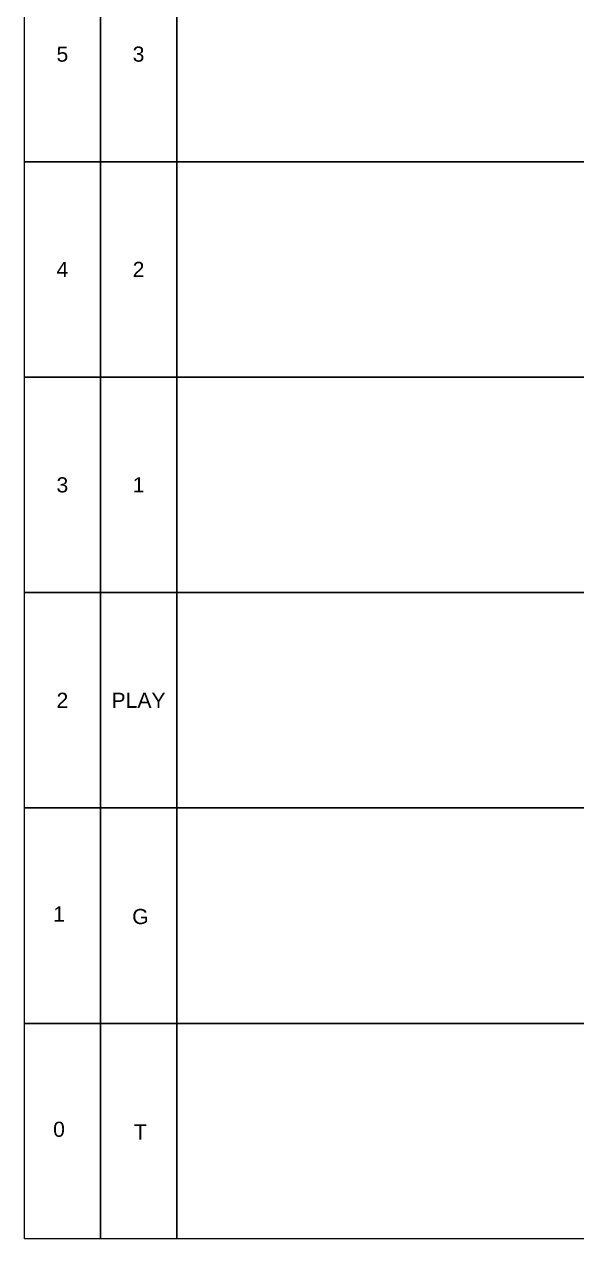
# Model space of a CAD drawing. Header units: metres. Extents: x -3 to 1679, y -2 to 592.
# Drawn here: x 603.7 to 651.5, y 229.6 to 334.7 of the extents above; entities that cross this region are included whole.
import ezdxf
from ezdxf.enums import TextEntityAlignment as Align

# ---------------------------------------------------------------- set-up
doc = ezdxf.new("R2010")
doc.units = ezdxf.units.M
doc.styles.add('ARIAL', font='arial.ttf')

msp = doc.modelspace()

# ---------------------------------------------------------------- linework, layer by layer
for points in [[(603.73, 341.46), (610.32, 341.46), (610.32, 322.81), (603.73, 322.81)], [(610.32, 341.46), (616.91, 341.46), (616.91, 322.81), (610.32, 322.81)], [(616.91, 341.46), (710.46, 341.46), (710.46, 322.81), (616.91, 322.81)], [(603.73, 322.81), (610.32, 322.81), (610.32, 304.16), (603.73, 304.16)], [(610.32, 322.81), (616.91, 322.81), (616.91, 304.16), (610.32, 304.16)], [(616.91, 322.81), (710.46, 322.81), (710.46, 304.16), (616.91, 304.16)], [(603.73, 304.16), (610.32, 304.16), (610.32, 285.52), (603.73, 285.52)], [(610.32, 304.16), (616.91, 304.16), (616.91, 285.52), (610.32, 285.52)], [(616.91, 304.16), (710.46, 304.16), (710.46, 285.52), (616.91, 285.52)], [(603.73, 285.52), (610.32, 285.52), (610.32, 266.87), (603.73, 266.87)], [(610.32, 285.52), (616.91, 285.52), (616.91, 266.87), (610.32, 266.87)], [(616.91, 285.52), (710.46, 285.52), (710.46, 266.87), (616.91, 266.87)], [(603.73, 266.87), (610.32, 266.87), (610.32, 248.22), (603.73, 248.22)], [(610.32, 266.87), (616.91, 266.87), (616.91, 248.22), (610.32, 248.22)], [(616.91, 266.87), (710.46, 266.87), (710.46, 248.22), (616.91, 248.22)], [(603.73, 248.22), (610.32, 248.22), (610.32, 229.58), (603.73, 229.58)], [(610.32, 248.22), (616.91, 248.22), (616.91, 229.58), (610.32, 229.58)], [(616.91, 248.22), (710.46, 248.22), (710.46, 229.58), (616.91, 229.58)]]:
    msp.add_lwpolyline(points, close=True)

# ---------------------------------------------------------------- texts
at = {"style": 'ARIAL', "flags": 12}
for tag, text, p in [('5', 'XX', (607.02, 332.13)), ('3', 'XX', (613.61, 332.13)), ('4', 'XX', (607.02, 313.49)), ('2', 'XX', (613.61, 313.49)), ('3', 'XX', (607.02, 294.84)), ('1', 'XX', (613.61, 294.84)), ('2', 'XX', (607.02, 276.19)), ('PLAY', 'PL', (613.61, 276.19)), ('1', 'XX', (606.73, 257.69)), ('G', 'XX', (613.77, 257.47)), ('0', 'XX', (606.73, 239.05)), ('T', 'XX', (613.77, 238.82))]:
    msp.add_attdef(tag, text=text, height=1.31, dxfattribs=at).set_placement(p, align=Align.MIDDLE_CENTER)

doc.saveas('drawing.dxf')
